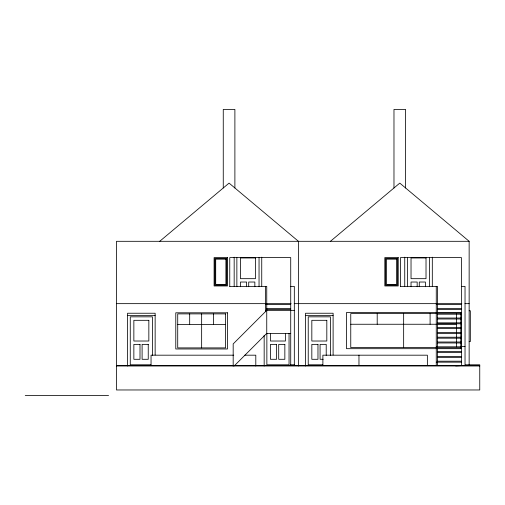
<?xml version="1.0" encoding="UTF-8"?>
<svg xmlns="http://www.w3.org/2000/svg" width="505" height="505" viewBox="0 0 505 505"><rect width="100%" height="100%" fill="white"/><g stroke="black" fill="none" stroke-linecap="round" stroke-linejoin="round"><path stroke-width="0.76" d="M266.747 310.354L233.177 343.924L233.177 366.182M234.276 365.854L266.747 333.382L266.747 286.373L229.762 286.373M159.719 241.308L229.074 183.107L298.43 241.308L298.43 365.992M330.434 241.308L399.79 183.107L469.145 241.308L469.145 365.21M455.693 365.879L461.778 365.576M469.145 241.308L116.478 241.308L116.478 389.967L479.75 389.967L479.75 364.793L465.585 364.793L465.585 365.38M290.722 286.373L294.32 286.373L294.32 365.38M400.478 286.373L437.463 286.373L437.463 365.38M461.437 286.373L465.036 286.373L465.036 365.38M116.478 303.65L291.101 303.65M294.245 303.65L461.816 303.65M464.96 303.65L469.145 303.65M265.548 304.61L290.722 304.61M436.263 304.61L461.437 304.61M266.747 308.441L290.722 308.441M437.463 308.441L461.437 308.441M266.747 309.401L290.722 309.401M437.463 309.401L461.437 309.401M265.548 310.354L294.32 310.354M469.145 310.758L470.332 310.758L470.332 341.582L469.145 341.582M437.463 313.239L461.437 313.239M436.951 313.592L350.76 313.592L350.76 347.604L436.951 347.604M437.463 314.198L461.437 314.198M127.563 315.638L155.142 315.638M305.538 315.638L333.111 315.638M437.463 318.036L461.437 318.036M437.463 318.996L461.437 318.996M437.463 322.834L461.437 322.834M437.463 323.793L461.437 323.793M350.76 324.254L456.539 324.254M177.716 324.545L225.577 324.545M437.463 327.625L461.437 327.625M437.463 328.585L461.437 328.585M437.463 332.423L461.437 332.423M266.747 333.382L290.722 333.382M437.463 333.382L461.437 333.382M437.463 337.22L461.437 337.22M437.463 338.18L461.437 338.18M437.463 342.011L461.437 342.011M437.463 342.971L461.437 342.971M436.263 346.563L437.463 346.563M461.437 346.563L465.036 346.563M437.463 346.809L461.437 346.809M437.463 347.768L461.437 347.768M437.463 351.606L461.437 351.606M437.463 352.566L461.437 352.566M233.746 355.185L151.046 355.185L151.046 365.38M244.773 355.185L255.801 355.185L255.801 365.992M437.463 356.404L461.437 356.404M437.463 357.357L461.437 357.357M323.143 359.295L320.075 359.295L320.075 344.372L326.217 344.372L326.217 355.368M437.463 361.195L461.437 361.195M436.263 362.154L461.437 362.154M150.913 364.793L130.265 364.793L130.265 316.837L152.441 316.837L152.441 355.356M290.722 364.793L294.32 364.793M322.764 364.793L308.233 364.793L308.233 316.837L330.415 316.837L330.415 355.356M116.478 365.38L479.75 365.38M116.478 365.992L479.75 365.992M25.25 395.566L108.575 395.566M461.437 365.38L461.437 257.6L400.478 257.6L400.478 286.505M456.539 313.592L456.539 346.828M436.263 286.373L436.263 365.38M432.312 257.197L432.312 286.341M430.096 313.592L430.096 324.254M429.616 257.638L429.616 286.726M427.369 365.38L427.369 355.185L322.884 355.185L322.884 365.38M425.418 286.739L425.418 282.03L419.276 282.03L419.276 286.739M417.174 286.739L417.174 282.03L411.032 282.03L411.032 286.739M407.434 257.638L407.434 286.726M405.603 187.986L405.603 109.434L393.976 109.434L393.976 187.986M404.739 257.197L404.739 286.341M403.653 313.592L403.653 347.604M377.203 313.592L377.203 324.254M358.967 355.185L358.967 365.38M333.111 354.977L333.111 313.239L305.538 313.239L305.538 365.992M290.722 365.38L290.722 257.6L229.762 257.6L229.762 286.505M289.043 333.344L289.043 364.793L266.861 364.793L266.861 333.344M285.445 333.351L285.445 341.02L270.459 341.02L270.459 333.351M265.548 286.373L265.548 311.68M264.166 335.307L264.166 365.992M261.741 257.197L261.741 286.341M259.046 257.638L259.046 286.726M254.848 286.739L254.848 282.03L248.706 282.03L248.706 286.739M246.604 286.739L246.604 282.03L240.462 282.03L240.462 286.739M236.864 257.638L236.864 286.726M234.888 187.986L234.888 109.434L223.261 109.434L223.261 187.986M234.168 257.197L234.168 286.341M213.615 313.883L213.615 324.545M201.647 313.883L201.647 347.894M189.678 313.883L189.678 324.545M155.142 354.977L155.142 313.239L127.563 313.239L127.563 365.992M227.502 257.6L214.101 257.6L214.101 285.963L227.502 285.963L227.502 257.6M398.224 257.6L384.816 257.6L384.816 285.963L398.224 285.963L398.224 257.6M255.448 257.973L240.462 257.973L240.462 278.678L255.448 278.678L255.448 257.973M426.018 257.973L411.032 257.973L411.032 278.678L426.018 278.678L426.018 257.973M226.707 258.383L214.896 258.383L214.896 285.173L226.707 285.173L226.707 258.383M397.422 258.383L385.618 258.383L385.618 285.173L397.422 285.173L397.422 258.383M225.905 259.172L215.698 259.172L215.698 284.384L225.905 284.384L225.905 259.172M396.627 259.172L386.413 259.172L386.413 284.384L396.627 284.384L396.627 259.172M460.8 312.513L346.506 312.513L346.506 348.684L460.8 348.684L460.8 312.513M227.502 312.803L175.784 312.803L175.784 348.974L227.502 348.974L227.502 312.803M225.577 313.883L177.716 313.883L177.716 347.894L225.577 347.894L225.577 313.883M148.842 320.315L133.857 320.315L133.857 341.02L148.842 341.02L148.842 320.315M326.817 320.315L311.831 320.315L311.831 341.02L326.817 341.02L326.817 320.315M140.005 344.372L133.857 344.372L133.857 359.295L140.005 359.295L140.005 344.372M148.243 344.372L142.101 344.372L142.101 359.295L148.243 359.295L148.243 344.372M276.601 344.372L270.459 344.372L270.459 359.295L276.601 359.295L276.601 344.372M284.845 344.372L278.703 344.372L278.703 359.295L284.845 359.295L284.845 344.372M317.973 344.372L311.831 344.372L311.831 359.295L317.973 359.295L317.973 344.372"/></g></svg>
